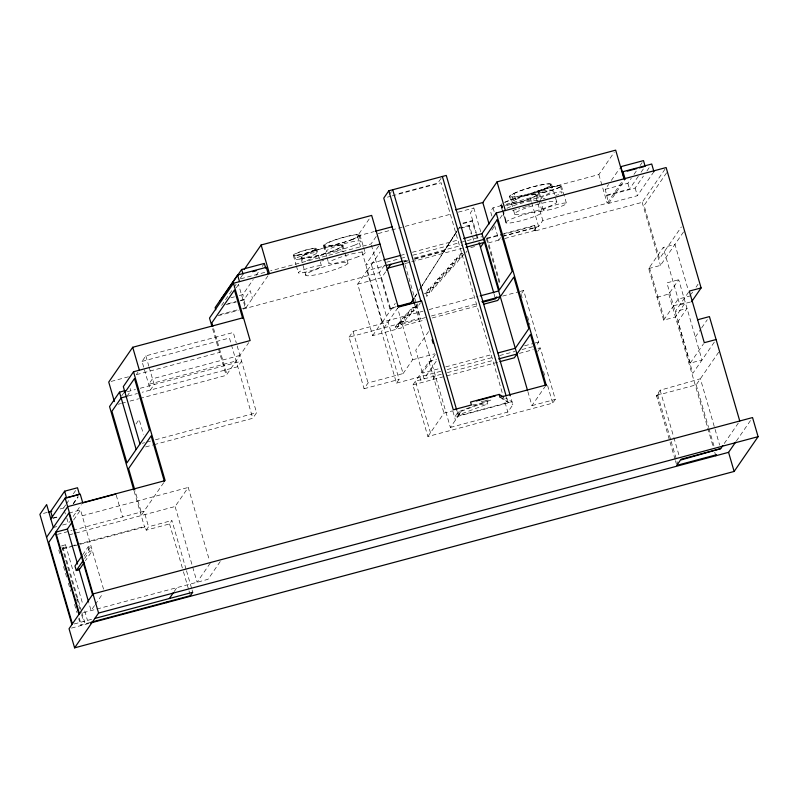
<?xml version="1.0" encoding="UTF-8"?>
<svg xmlns="http://www.w3.org/2000/svg" width="798" height="798" viewBox="0 0 798 798"><rect width="100%" height="100%" fill="white"/><g stroke="black" fill="none" stroke-linecap="round" stroke-linejoin="round"><path stroke-width="0.6" stroke-dasharray="3.99 2.99" d="M414.82 297.046L418.162 291.799M418.84 290.751L421.514 286.562M422.182 285.504L457.005 230.951M414.631 297.405L416.636 294.262M420.656 287.958L456.815 231.3M414.361 259.31L444.257 251.31L461.025 225.046M143.68 367.14L142.014 361.414L145.834 355.868L233.265 332.477L236.268 342.801M121.745 395.788L123.86 392.726M136.548 374.302L137.954 372.257M126.992 396.317L130.812 390.771L130.154 388.476M63.591 507.947L65.685 504.915M66.374 503.907L69.855 498.86M73.336 493.812L76.119 489.773M73.187 503.528L78.054 496.466M73.366 503.967L78.154 497.024M135.959 424.057L139.141 419.429L143.47 434.341M62.573 525.024L68.349 523.478L69.715 521.493M73.137 516.535L81.336 504.635M73.615 520.007L80.528 509.972L103.541 589.183M221.575 305.425L233.355 288.327M234.043 287.33L236.128 284.307M240.288 278.273L242.363 275.26M236.298 287.749L239.809 282.662M81.466 611.178L63.162 548.196L65.506 544.785L83.022 605.054M239.27 295.549L242.851 294.592L253.245 279.509M256.018 275.48L258.781 271.46M262.253 266.432L264.328 263.42M240.268 300.876L243.859 299.918L250.233 290.671L252.447 298.312M267.938 275.839L245.485 308.427L238.542 284.547M82.583 554.949L88.109 546.919L91.032 546.131L84.119 556.176M84.588 558.48L89.436 551.458L92.349 550.67L85.436 560.705M139.83 398.471L226.173 375.379L248.757 342.591M163.74 482.64L141.884 514.371L135.062 490.9M80.209 544.256L144.558 527.039L145.086 526.281L146.214 530.171L169.555 523.927L171.899 520.515L186.143 569.543M146.214 530.171L148.558 526.76L171.899 520.515M89.925 622.54L81.246 624.854L80.728 625.612L78.663 618.52M94.533 605.562L91.082 610.59L88.648 602.221M95.231 604.565L102.832 593.522M360.566 246.811L357.444 236.058L370.312 217.375M389.434 194.493L391.399 191.65M69.077 534.869L175.101 506.511L188.238 487.448L209.545 560.795M376.247 236.398L371.04 243.959L270.622 270.811M154.024 444.695L252.757 418.282L256.587 412.736L236.597 343.948M378.641 246.043L365.763 264.717L382.491 260.248M399.668 322.232L405.015 320.796L404.017 317.365L409.374 315.928L408.367 312.487L413.723 311.06L416.586 306.901L411.239 308.327L412.237 311.769L406.89 313.205L407.888 316.636L402.531 318.073L399.668 322.232L401.334 327.968L372.636 335.639L357.674 284.138L366.94 270.682L384.965 265.864M367.429 270.452L380.267 251.819M441.065 178.363L437.793 183.111L396.406 194.183M384.576 265.066L379.369 272.627L243.081 309.075M357.674 284.138L381.534 277.754L386.023 271.25M349.065 337.145L353.075 331.33L388.097 321.963L403.09 373.554L368.068 382.92L364.058 388.736L349.065 337.145L418.741 318.512M174.163 591.587L176.887 587.637M210.233 563.169L197.096 582.231L175.101 506.511M371.389 245.156L389.913 308.926L396.197 306.681M372.636 335.639L381.903 322.183L423.06 311.18M382.422 322.053L395.259 303.41M220.248 561.533L207.999 579.318L79.401 613.712M480.755 231.879L473.822 207.999L470.481 212.837L476.436 233.325M444.257 251.31L444.735 250.612L413.643 258.931M425.474 317.544L398.85 325.235L395.988 329.394L395.319 327.1L398.182 322.941L403.539 321.514L402.531 318.073M404.017 317.365L406.89 313.205M408.367 312.487L411.239 308.327M413.723 311.06L412.726 307.619L415.01 304.287M460.685 228.218L468.875 226.034L469.354 225.335L474.072 241.585M472.226 221.176L472.705 220.487L462.172 223.3L461.693 223.999L472.226 221.176L475.618 232.856M403.539 321.514L400.666 325.674L395.319 327.1M405.015 320.796L407.888 316.636M409.374 315.928L412.237 311.769M428.636 288.846L429.643 292.287L426.77 296.447L425.773 293.006L428.636 288.846L433.992 287.42L432.995 283.978L438.341 282.552L437.344 279.11L442.691 277.674L441.693 274.233L447.04 272.806L446.042 269.365L451.389 267.938L450.391 264.497L455.748 263.061L454.74 259.629L460.097 258.193L459.099 254.752L462.301 253.894M425.773 293.006L431.12 291.579L430.122 288.138L432.995 283.978M412.726 307.619L418.072 306.193L420.366 302.861M430.122 288.138L435.479 286.711L434.471 283.27L437.344 279.11M434.471 283.27L439.828 281.834L438.83 278.392L441.693 274.233M438.83 278.392L444.177 276.966L443.179 273.524L446.042 269.365M431.12 291.579L433.992 287.42M443.179 273.524L448.526 272.098L447.528 268.657L450.391 264.497M435.479 286.711L438.341 282.552M447.528 268.657L452.875 267.23L451.877 263.789L454.74 259.629M439.828 281.834L442.691 277.674M451.877 263.789L457.224 262.352L456.227 258.911L459.099 254.752M444.177 276.966L447.04 272.806M456.227 258.911L461.583 257.485L460.576 254.043L463.448 249.884M448.526 272.098L451.389 267.938M501.453 205.565L493.034 207.809L490.541 211.44L491.927 216.208M452.875 267.23L455.748 263.061M457.224 262.352L460.097 258.193M461.583 257.485L463.877 254.153M465.932 252.617L467.079 250.951M505.932 222.832L507.089 221.156A19.072 2.524 -16.2 0 1 536.346 211.849A19.072 2.524 -16.2 0 1 532.685 217.156A19.072 2.524 -16.2 0 1 505.932 222.832L500.855 205.365L502.012 203.68M491.817 230.203L495.209 225.295M499.947 218.413L504.007 212.507M428.606 331.559L415.758 350.202L424.087 378.86L436.935 360.227M403.09 373.554L412.596 359.758L397.604 308.158L381.504 331.539L396.486 383.13L399.08 379.379L361.953 251.579M500.546 237.654L498.87 240.098L494.012 223.38M506.261 204.278L530.301 197.844L534.49 191.769L598.859 174.553L614.27 152.189M537.972 348.407L540.306 347.778L555.298 399.379L552.705 403.13L427.878 436.516L412.885 384.925L428.995 361.544L436.526 359.529M435.269 354.492L422.421 373.135L439.708 368.506M534.261 226.053L534.74 225.355L536.136 230.133L535.658 230.822L534.261 226.053L503.339 234.323M533.942 230.722L536.186 227.46L502.281 236.527M432.805 379.599L435.389 375.838M502.56 236.158L538.63 226.512L542.81 220.438L607.188 203.221L621.901 181.864M521.712 293.275L523.648 290.452L538.64 342.053L536.057 345.803M427.878 436.516L443.977 413.145L452.596 410.84M653.931 171.65L637.363 195.709L608.635 203.39L605.223 189.326L608.615 184.408M611.328 180.468L619.467 168.647M414.691 304.587L450.381 427.439L459.119 414.751L487.817 403.878L486.97 400.965L458.271 411.838L454.591 417.184L512.037 401.823L505.593 398.112M457.862 415.888L461.025 411.299L457.882 415.928L508.506 402.392L502.012 398.621M608.635 203.39L624.714 180.049M605.223 189.326L627.876 183.271L631.268 178.343M633.991 174.403L636.704 170.463M640.096 165.535L642.131 162.583M606.889 195.061L629.542 188.996L638.37 176.198M641.083 172.258L645.153 166.353M606.41 195.739L635.138 188.059L643.427 176.029M646.879 171.021L649.642 167.011M537.722 351.539L540.306 347.778M535.658 230.822L642.161 202.343L666.13 167.55M666.639 172.757L644.076 205.495L659.517 258.642L681.372 226.931M450.381 427.439L507.827 412.067L512.885 404.736L510.65 397.055M527.857 391.549L531.947 405.623L544.795 386.98M673.552 305.804L685.352 302.651L675.467 316.996L663.677 320.148L648.684 268.557L663.178 247.52L674.968 244.368L688.255 290.103M648.684 268.557L660.475 265.405L683.736 231.639M657.013 297.215L668.804 294.063L678.689 279.719L702.001 359.978L690.21 363.13L666.889 282.871L678.689 279.719M663.677 320.148L678.16 299.12L689.961 295.968M688.604 292.118L675.218 311.539L687.018 308.387L677.841 321.704L692.834 373.294L716.095 339.529M691.307 294.003L692.654 292.048M696.036 287.15L698.05 284.208M695.347 337.045L700.973 328.866M701.681 327.848L707.317 319.669M675.078 459.419L656.495 395.469L660.106 390.232L700.385 378.761L719.656 445.104M656.764 396.387L660.375 391.15M690.21 363.13L703.587 343.709M656.495 395.469L696.185 384.855L718.739 352.118M724.215 443.528L738.34 423.03M736.335 441.095L751.137 419.608M514.092 193.505L517.683 191.929A21.057 2.783 -16.2 0 1 547.238 184.089A21.057 2.783 -16.2 0 1 540.605 190.143A21.057 2.783 -16.2 0 1 512.206 196.926L510.65 196.657A21.057 2.783 -16.2 0 1 514.092 193.505L515.837 199.52A21.057 2.783 -16.2 0 0 512.396 202.662L510.451 195.949M515.837 199.52L519.428 197.934A21.057 2.783 -16.2 0 1 548.984 190.094A21.057 2.783 -16.2 0 1 542.351 196.158A21.057 2.783 -16.2 0 1 513.952 202.941L512.396 202.662M461.045 411.339L491.049 399.968L484.985 400.327M387.349 197.166L390.94 196.208M392.137 195.889L441.204 182.762L502.72 394.481M357.444 236.058L374.162 231.58M378.202 233.565L452.306 213.744M458.281 212.148L473.822 207.999M240.737 278.811L265.844 272.098M458.82 228.158L469.354 225.335M230.921 297.784L234.502 296.826M400.416 255.45L406.401 253.854M412.386 252.258L457.862 240.088M227.54 303.839L235.889 301.604M240.657 300.327L244.238 299.37L242.851 294.592M225.904 304.726L239.071 301.205M386.531 262.233L399.678 258.712M400.865 258.392L405.653 257.116M412.825 255.2L459.439 242.732M460.636 242.412L482.142 236.657M486.95 238.143L502.281 234.033M503.488 233.714L534.74 225.355M402.112 261.275L406.9 259.998M414.072 258.073L463 244.996M486.68 238.772L502.151 234.642M407.658 260.527L404.077 261.495L416.217 303.29M403.598 262.183L408.377 260.906M404.955 263.579L462.321 248.238M219.749 314.602L241.285 308.846M242.482 308.527L246.073 307.559L243.859 299.918M470.78 247.609L475.458 246.363M488.336 242.911L503.538 238.851M504.715 238.532L536.136 230.133M217.914 315.809L238.283 310.352M460.576 254.043L462.72 253.475M142.014 361.414L229.445 338.033L231.111 343.758M424.287 293.714L429.643 292.287M111.141 381.424L129.206 376.596M136.428 374.661L219.51 352.447M389.913 308.926L395.718 307.38M239.929 355.409L152.498 378.791L148.677 384.337L236.108 360.955M429.035 309.584L477.962 296.497M127.311 391.708L135.49 389.524M140.159 388.277L241.595 361.145L237.774 366.691L142.174 392.257M128.159 396.007L137.495 393.504M502.64 296.078L518.979 291.709M520.146 291.39L523.648 290.452M431.409 315.958L477.673 303.589M404.845 325.295L425.085 319.878M432.237 317.963L477.473 305.863M118.234 404.237L120.638 403.598M121.585 403.349L125.436 402.322M129.994 401.095L138.623 398.791M412.596 359.758L434.77 353.823M142.303 443.299L144.638 442.681M147.012 442.042L150.623 441.075M155.44 439.788L256.587 412.736M145.595 446.95L152.817 445.015M364.058 388.736L399.08 379.379M445.693 366.91L491.169 354.741M524.635 345.793L533.972 343.3M535.139 342.99L538.64 342.053M690.44 302.013L679.826 304.856L663.178 247.52M396.486 383.13L441.264 371.15M447.219 369.564L493.663 357.145M499.608 355.549L515.039 351.419M522.052 349.554L534.889 346.113M441.374 374.242L415.469 381.165L430.461 432.765M447.359 372.636L492.835 360.477M519.299 353.404L533.303 349.654M412.885 384.925L498.78 361.953M43.461 513.413L47.022 512.466M60.089 508.974L64.838 507.698M68.857 513.094L80.528 509.972M52.648 518.082L58.503 516.515M53.127 518.281L57.755 517.044M82.214 515.797L188.238 487.448M53.316 527.498L56.788 526.57M531.947 405.623L555.298 399.379M57.396 534.401L71.84 530.54M73.037 530.221L144.049 511.229L148.558 526.76M61.616 545.832L65.506 544.785M63.162 548.196L70.284 546.291M71.471 545.972L76.229 544.695M77.416 544.386L145.086 526.281M62.324 549.034L73.057 546.161M74.244 545.842L79.012 544.575M75.212 600.475L78.124 599.697M74.254 623.956L92.229 619.148M71.461 628.096L90.344 623.039M481.104 401.354L486.97 400.965M472.576 404.895L487.817 403.878M514.75 214.423L516.386 214.722A22.085 2.923 -16.2 0 0 546.171 207.6A22.085 2.923 -16.2 0 0 553.124 201.256A22.085 2.923 -16.2 0 0 522.131 209.475L518.361 211.131A22.085 2.923 -16.2 0 0 514.75 214.423L512.845 207.869M499.997 397.324L512.885 404.736M696.185 384.855L708.574 427.499M708.923 428.686L714.08 446.451M642.161 202.343L660.475 265.405M668.804 294.063L713.352 447.399M714.739 452.187L715.786 455.768M635.138 188.059L637.363 195.709M627.876 183.271L629.542 188.996M649.392 267.529L664.375 319.12M598.859 174.553L607.188 203.221M660.106 390.232L673.502 436.346M673.851 437.533L679.028 455.369M657.692 395.05L670.819 440.247M671.158 441.434L677.721 464.027M675.427 460.606L676.455 464.167M561.343 185.744L566.41 203.221M560.356 186.044L562.101 192.049M551.518 184.009L556.805 202.213M550.54 184.308L552.485 191.021M539.249 192.488L540.994 198.493M538.271 192.787L543.348 210.253M537.154 194.283L538.51 198.941M538.85 200.108L542.231 211.759M536.176 194.582L537.633 199.59M534.49 191.769L537.613 202.522M537.952 203.709L542.81 220.438M530.301 197.844L531.338 201.425M531.687 202.622L538.63 226.512M512.206 196.926L513.952 202.941M509.463 196.218L512.515 206.702M502.69 207.66L502.102 205.655A19.072 2.524 -16.2 0 1 500.855 205.365M501.842 205.066L502.71 208.069M501.244 204.328L502.6 208.986M502.94 210.153L506.321 221.804L505.912 222.403L500.835 204.926M521.064 294.213L522.091 297.724M527.538 316.487L529.922 324.696M543.508 371.469L544.874 376.157M547.598 385.544L552.705 403.13M493.034 207.809L494.77 213.784M487.029 237.844L500.635 284.667M486.421 238.732L500.027 285.554M476.775 234.502L478.132 239.171M494.102 294.153L495.458 298.831M475.957 234.023L477.653 239.859M468.875 226.034L471.239 234.153M506.411 396.905L508.146 402.86M503.059 395.658L507.827 412.067M458.271 411.838L459.119 414.751M457.094 411.379L458.481 416.147M452.855 411.229L455.439 420.097M417.404 303.898L418.072 306.193M416.566 304.487L420.726 318.821M415.918 304.607L420.247 319.509M428.995 361.544L443.977 413.145M419.838 376.885L421.504 382.621M398.182 322.941L398.85 325.235M381.534 277.754L390.392 308.237M371.439 264.637L386.431 316.227M359.938 234.841L363.319 246.492M363.659 247.659L365.015 252.318M358.96 235.141L360.706 241.156M366.94 270.682L381.903 322.183M342.731 245.076L344.626 251.629M344.965 252.796L348.008 263.28M341.753 245.375L343.699 252.078A21.057 2.783 -16.2 0 0 335.26 251.859L330.581 252.836A21.057 2.783 -16.2 0 0 304.577 261.953M353.075 331.33L368.068 382.92M324.616 245.624L326.362 251.629M323.639 245.924L326.691 256.407M327.02 257.574L328.716 263.4M316.397 248.397L321.474 265.874M315.409 248.697L316.606 252.796M330.242 251.779A21.057 2.783 -16.2 0 0 333.514 245.844L328.836 246.821A21.057 2.783 -16.2 0 0 301.664 257.016L303.31 262.722M301.664 257.016A21.057 2.783 -16.2 0 0 325.195 253.435L330.661 251.789A22.085 2.923 -16.2 0 0 334.083 245.565L329.185 246.592A22.085 2.923 -16.2 0 0 300.676 257.285L305.963 275.49M294.302 255.141L295.499 259.24M293.325 255.44L296.038 264.756M296.377 265.924L298.402 272.906M231.44 344.906L252.757 418.282M213.595 328.616L226.881 374.352M212.617 328.726L226.173 375.379M145.834 355.868L148.837 366.182M149.166 367.329L154.164 384.526L150.343 390.072L144.009 368.287M186.493 570.74L191.7 588.675M192.049 589.872L192.747 592.266M169.555 523.927L183.101 570.56M183.45 571.747L188.667 589.692M189.006 590.879L190.054 594.47M134.164 491.259L144.558 527.039M116.239 495.189L122.573 516.974M88.109 546.919L89.436 551.458M66.793 518.101L68.349 523.478M64.239 510.171L65.536 514.63M84.738 610.959L87.481 620.415M81.795 612.335L85.137 623.817M61.905 546.8L76.578 597.333M76.917 598.48L80.249 609.971M81.586 614.56L83.591 621.452M79.241 617.961L81.246 624.854M58.753 549.992L59.78 553.533M63.561 566.53L66.992 578.351M68.369 583.079L70.773 591.348M74.543 604.345L76.947 612.615M323.779 260.387A21.057 2.783 -16.2 0 1 321.664 260.976M529.553 205.465A18.045 2.384 -16.2 0 1 527.528 206.183M526.481 206.542A18.045 2.384 -16.2 0 1 518.64 208.896M516.416 209.475A18.045 2.384 -16.2 0 1 510.321 210.792M506.91 208.278A18.045 2.384 -16.2 0 1 525.094 202.193A18.045 2.384 -16.2 0 1 537.922 200.587M541.742 198.662A11.092 1.466 -16.2 0 1 546.55 195.35A11.092 1.466 -16.2 0 1 560.485 191.889A11.092 1.466 -16.2 0 1 558.111 194.602M557.353 194.902A11.092 1.466 -16.2 0 1 555.717 195.49M545.134 198.323A11.092 1.466 -16.2 0 1 543.149 198.602M325.365 253.525A22.085 2.923 -16.2 0 1 300.676 257.285M504.376 202.413A19.072 2.524 -16.2 0 1 531.269 194.373A19.072 2.524 -16.2 0 1 531.508 198.183A19.072 2.524 -16.2 0 1 504.565 205.555M505.164 202.273A18.045 2.384 -16.2 0 1 530.61 194.672A18.045 2.384 -16.2 0 1 530.83 198.263A18.045 2.384 -16.2 0 1 505.343 205.246M517.054 191.999L513.284 193.655A22.085 2.923 -16.2 0 0 509.673 196.956L511.309 197.246A22.085 2.923 -16.2 0 0 541.094 190.133A22.085 2.923 -16.2 0 0 548.056 183.779A22.085 2.923 -16.2 0 0 517.054 191.999M352.467 239.3L348.566 240.737A18.045 2.384 -16.2 0 1 324.577 244.986A18.045 2.384 -16.2 0 1 352.227 235.43L355.449 234.961A18.045 2.384 -16.2 0 1 352.467 239.3M353.075 239.24L348.955 240.757A19.072 2.524 -16.2 0 1 323.599 245.245A19.072 2.524 -16.2 0 1 352.816 235.141L356.237 234.652A19.072 2.524 -16.2 0 1 353.075 239.24M354.212 245.305L350.312 246.752A18.045 2.384 -16.2 0 1 326.322 250.991A18.045 2.384 -16.2 0 1 353.973 241.435L357.195 240.966A18.045 2.384 -16.2 0 1 354.212 245.305M358.152 256.707L354.023 258.233A19.072 2.524 -16.2 0 1 328.676 262.722A19.072 2.524 -16.2 0 1 357.893 252.617L361.304 252.128A19.072 2.524 -16.2 0 1 358.152 256.707M335.739 269.255L330.442 271.001A22.085 2.923 -16.2 0 1 305.754 274.761A22.085 2.923 -16.2 0 1 334.262 264.068L339.16 263.041A22.085 2.923 -16.2 0 1 335.739 269.255M547.877 210.064A12.12 1.606 -16.2 0 0 566.44 203.65A12.12 1.606 -16.2 0 0 550.331 206.502A12.12 1.606 -16.2 0 0 547.877 210.064M302.931 272.716A12.12 1.606 -16.2 0 0 321.494 266.303A12.12 1.606 -16.2 0 0 305.385 269.155A12.12 1.606 -16.2 0 0 302.931 272.716M299.639 259.061A11.092 1.466 -16.2 0 0 316.626 253.185A11.092 1.466 -16.2 0 0 301.883 255.799A11.092 1.466 -16.2 0 0 299.639 259.061M297.854 255.25A12.12 1.606 -16.2 0 0 316.417 248.826A12.12 1.606 -16.2 0 0 300.307 251.679A12.12 1.606 -16.2 0 0 297.854 255.25M298.442 254.961A11.092 1.466 -16.2 0 0 315.439 249.086A11.092 1.466 -16.2 0 0 300.696 251.699A11.092 1.466 -16.2 0 0 298.442 254.961M542.8 192.597A12.12 1.606 -16.2 0 0 561.363 186.173A12.12 1.606 -16.2 0 0 545.253 189.026A12.12 1.606 -16.2 0 0 542.8 192.597M543.388 192.308A11.092 1.466 -16.2 0 0 560.386 186.433A11.092 1.466 -16.2 0 0 545.642 189.046A11.092 1.466 -16.2 0 0 543.388 192.308"/><path stroke-width="1.2" d="M413.474 299.15L410.8 303.35L403.838 305.205M413.953 298.452L411.279 302.651L397.354 306.372M243.48 317.654L132.707 347.28L108.737 382.072L114.393 401.564M125.326 390.581L119.491 392.147L109.555 406.561L133.815 490.062M379.988 244.078L233.485 283.26L250.143 340.586L133.525 371.768L123.311 386.601L139.969 443.927M124.977 392.327L134.493 378.531L149.475 430.122L126.922 462.87L111.929 411.269L121.156 397.883L126.992 396.317M64.618 491.199L66.553 497.892L79.451 494.441L77.506 487.758L64.618 491.199L50.703 511.388L52.319 516.964M50.813 518.9L65.167 498.072L80.209 494.052L82.703 502.65M46.563 537.303L67.67 506.67L165.146 480.596L133.525 371.768M79.401 613.712L55.72 532.166L68.857 513.094L92.548 594.64M268.208 273.884L266.313 267.33L237.585 275.011L215.131 307.599L215.769 309.784M220.188 300.656L241.664 269.475L264.328 263.42L265.714 268.188M233.485 283.26L209.515 318.053L211.929 326.352M244.198 269.534L261.126 244.976L371.659 215.41L398.312 307.14L421.653 300.896L453.304 409.813L471.409 404.975L470.561 402.062L499.149 394.411L503.448 396.885M55.72 532.166L67.391 529.044L72.229 522.022M81.895 555.947L74.972 565.981L76.299 570.52L79.211 569.742L84.049 562.72M76.299 570.52L83.211 560.485M510.301 395.868L446.262 175.43L388.816 190.792L383.758 198.123L414.352 303.42M74.603 647.846L98.573 613.054L758.1 436.666L752.544 417.563L93.017 593.941L69.047 628.734L74.603 647.846L734.13 471.458L758.1 436.666M386.661 270.322L390.801 264.298M166.533 602.67L167.051 601.911M169.395 598.51L173.485 592.575M455.478 209.834L482.82 202.522L497.034 181.884L615.677 150.154L623.996 178.822M463.608 238.552L481.982 233.644L496.206 212.996L666.13 167.55L701.103 287.938L691.627 301.694M480.496 247.33L483.837 242.482L465.912 247.28M496.775 296.916L495.458 298.831L482.411 302.322M622.49 172.408L622.989 171.69L651.717 164.009L653.931 171.65M496.206 212.996L546.171 384.975L545.463 386.003L530.48 334.402L514.371 357.783L499.977 361.634M715.786 455.768L716.494 454.75L676.804 465.364L680.415 460.127L720.694 448.656L722.808 445.583M90.344 623.039L728.574 452.346L735.626 442.122M375.359 231.26L392.087 226.792M627.258 171.131L636.804 168.578M639.188 167.939L643.956 166.662M252.597 271.699L256.178 270.741M383.688 259.929L400.416 255.45M386.132 265.554L402.112 261.275M465.294 244.378L483.678 239.46M388.217 268.058L403.758 263.899M398.032 306.761L401.514 305.824M480.256 295.878L498.64 290.971M481.922 301.614L500.306 296.696M483.428 304.277L497.723 300.457L513.822 277.076L528.815 328.676L515.299 348.297L498.062 352.906M701.103 287.938L689.302 291.09L704.295 342.691L716.095 339.529M498.58 358.94L516.964 354.023M697.632 319.759L709.432 316.597L739.756 420.985M48.209 512.146L51.78 511.199M82.653 502.94L115.91 494.042M495.448 395.878L476.516 400.935M546.171 384.975L499.997 397.324L499.149 394.411M681.003 459.269L720.694 448.656M94.603 618.51L192.747 592.266L190.403 595.667L91.122 622.221M728.574 452.346L734.13 471.458M645.153 166.353L643.487 160.617L620.824 166.672L624.395 178.961M622.989 171.69L625.213 179.331M497.034 181.884L505.363 210.542M482.82 202.522L489.064 224.029M481.982 233.644L527.518 390.372M479.149 242.672L493.763 292.976M442.371 176.468L506.072 395.718M392.706 189.754L456.745 410.192M388.816 190.792L421.015 301.604M432.087 339.739L433.124 343.31M261.126 244.976L269.445 273.644M241.664 269.475L243.051 274.253M237.585 275.011L239.49 281.564M242.622 318.153L234.452 290.013L211.889 322.761L212.906 326.272M132.707 347.28L139.371 370.212M164.438 481.623L151.141 435.858L128.588 468.596L134.722 489.723M119.491 392.147L136.149 449.474M65.167 498.072L98.573 613.054M67.391 529.044L77.556 564.036M78.932 568.784L88.369 601.253M78.932 614.4L55.261 532.954L48.728 542.431L72.399 623.886M53.316 527.498L46.653 504.565L39.9 514.371L71.92 624.575M497.164 219.749L484.256 238.492L499.249 290.083L512.156 271.35L497.164 219.749"/></g></svg>
